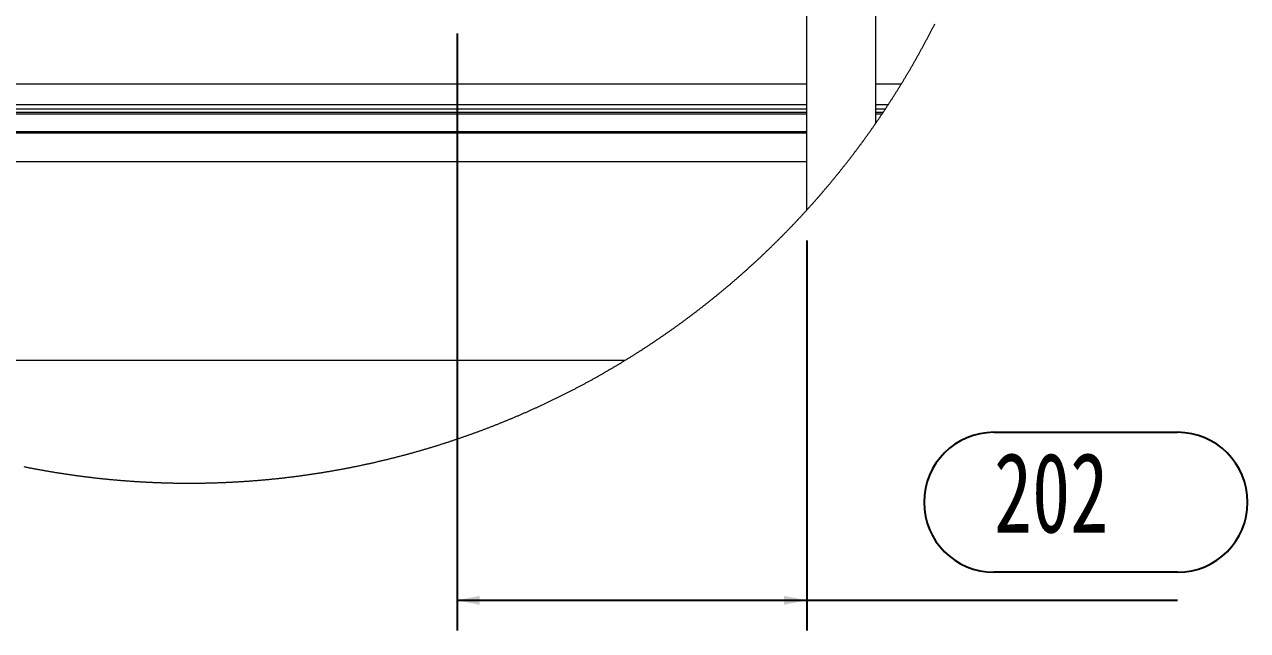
# Model space of a CAD drawing. Header units: millimetres. Extents: x 169 to 14583, y -399 to 10804.
# Drawn here: x 2507 to 3923, y 3633 to 4334 of the extents above; entities that cross this region are included whole.
import ezdxf

# ---------------------------------------------------------------- set-up
doc = ezdxf.new("R2010")
doc.units = ezdxf.units.MM
doc.header["$LTSCALE"] = 35
doc.layers.add('1', color=70, linetype='Continuous')
doc.styles.add('SLDTEXTSTYLE2', font='TXT', dxfattribs={"width": 0.7})
doc.dimstyles.new('SLDDIMSTYLE7', dxfattribs={"dimtxt": 105.988363, "dimasz": 26.25, "dimexe": 0, "dimexo": 0.0625, "dimgap": 26.497091, "dimtad": 1, "dimdec": 0, "dimlfac": 0.5, "dimrnd": 1e-09, "dimzin": 12, "dimdsep": 46, "dimtxsty": 'SLDTEXTSTYLE2', "dimsah": 1, "dimcen": 0.09, "dimadec": 0, "dimazin": 3, "dimtfac": 1, "dimtdec": 3, "dimtofl": 0, "dimtmove": 0, "dimatfit": 3, "dimfxl": 0, "dimfrac": 2, "dimtolj": 1, "dimtzin": 12, "dimarcsym": 0})

# ---------------------------------------------------------------- blocks, each defined once
blk = doc.blocks.new('_D_45')
at = {"layer": '1'}
for p, q in [((3007.6, 4323.5), (3007.6, 3632.6)), ((3412.4, 4084.2), (3412.4, 3632.6)), ((3629.2, 3862), (3841.7, 3862)), ((3841.7, 3700), (3629.2, 3700)), ((3007.6, 3667.6), (3412.4, 3667.6)), ((3412.4, 3667.6), (3841.7, 3667.6))]:
    blk.add_line(p, q, dxfattribs=at)
for centre, start, end in [((3629.2, 3781), 90, 270), ((3841.7, 3781), 270, 90)]:
    blk.add_arc(centre, 81, start, end, dxfattribs=at)
for points in [[(3007.6, 3667.6), (3033.9, 3662.3), (3033.9, 3672.8)], [(3412.4, 3667.6), (3386.2, 3672.8), (3386.2, 3662.3)]]:
    blk.add_solid(points, dxfattribs=at)
at = {"layer": '1', "insert": (3629.2, 3838.6), "char_height": 92.6, "attachment_point": 1, "style": 'SLDTEXTSTYLE2'}
blk.add_mtext('202', dxfattribs=at)

msp = doc.modelspace()

# ---------------------------------------------------------------- linework, layer by layer
at = {"color": 7, "linetype": 'Continuous', "lineweight": 18}
for p, q in [((3412.433, 4119.213), (3412.433, 5419.716)), ((3492.433, 4219.866), (3492.433, 5319.063)), ((1873.164, 4265.465), (3412.433, 4265.465)), ((3492.433, 4265.465), (3522.102, 4265.465)), ((1888.324, 4241.464), (3412.433, 4241.464)), ((1891.608, 4236.465), (3412.433, 4236.465)), ((3492.433, 4241.464), (3506.942, 4241.464)), ((3492.433, 4236.465), (3503.658, 4236.465)), ((1894.267, 4232.464), (3412.433, 4232.464)), ((1895.406, 4230.764), (3412.433, 4230.764)), ((3492.433, 4232.464), (3500.999, 4232.464)), ((3492.433, 4230.764), (3499.86, 4230.764)), ((1909.63, 4210.165), (3412.433, 4210.165)), ((1910.839, 4208.464), (3412.433, 4208.464)), ((1935.446, 4175.464), (3412.433, 4175.464)), ((2192.866, 3945.464), (3202.4, 3945.464))]:
    msp.add_line(p, q, dxfattribs=at)
at = {"color": 7, "linetype": 'Continuous', "lineweight": 18, "flags": 128}
msp.add_lwpolyline([(2506.305, 3822.28), (2507.167, 3822.106), (2508.029, 3821.933), (2508.892, 3821.761), (2509.754, 3821.59), (2510.617, 3821.419), (2511.479, 3821.249), (2512.342, 3821.08), (2513.205, 3820.912), (2514.068, 3820.745), (2514.931, 3820.578), (2515.795, 3820.412), (2516.659, 3820.247), (2517.522, 3820.083), (2518.386, 3819.919), (2519.25, 3819.757), (2520.114, 3819.595), (2520.979, 3819.434), (2521.843, 3819.273), (2522.708, 3819.114), (2523.573, 3818.955), (2524.438, 3818.797), (2525.303, 3818.64), (2526.168, 3818.483), (2527.033, 3818.328), (2527.899, 3818.173), (2528.764, 3818.019), (2529.63, 3817.865), (2530.496, 3817.713), (2531.362, 3817.561), (2532.228, 3817.411), (2533.095, 3817.26), (2533.961, 3817.111), (2534.828, 3816.963), (2535.694, 3816.815), (2536.561, 3816.668), (2537.428, 3816.522), (2538.295, 3816.376), (2539.163, 3816.232), (2540.03, 3816.088), (2540.898, 3815.945), (2541.765, 3815.803), (2542.633, 3815.661), (2543.501, 3815.521), (2544.369, 3815.381), (2545.237, 3815.242), (2546.106, 3815.103), (2546.974, 3814.966), (2547.842, 3814.829), (2548.711, 3814.693), (2549.58, 3814.558), (2550.449, 3814.424), (2551.318, 3814.29), (2552.187, 3814.158), (2553.056, 3814.026), (2553.926, 3813.895), (2554.795, 3813.764), (2555.665, 3813.635), (2556.535, 3813.506), (2557.405, 3813.378), (2558.274, 3813.251), (2559.144, 3813.124), (2560.015, 3812.999), (2560.885, 3812.874), (2561.756, 3812.75), (2562.626, 3812.627), (2563.497, 3812.504), (2564.368, 3812.383), (2565.238, 3812.262), (2566.109, 3812.142), (2566.981, 3812.022), (2567.852, 3811.904), (2568.723, 3811.786), (2569.595, 3811.669), (2570.466, 3811.553), (2571.338, 3811.438), (2572.209, 3811.323), (2573.081, 3811.21), (2573.953, 3811.097), (2574.825, 3810.984), (2575.697, 3810.873), (2576.57, 3810.763), (2577.442, 3810.653), (2578.315, 3810.544), (2579.187, 3810.436), (2580.06, 3810.328), (2580.932, 3810.222), (2581.805, 3810.116), (2582.678, 3810.011), (2583.551, 3809.907), (2584.424, 3809.803), (2585.298, 3809.701), (2586.171, 3809.599), (2587.044, 3809.498), (2587.918, 3809.398), (2588.791, 3809.298), (2589.665, 3809.2), (2590.539, 3809.102), (2591.413, 3809.005), (2592.287, 3808.909), (2593.161, 3808.813), (2594.035, 3808.718), (2594.909, 3808.625), (2595.783, 3808.531), (2596.658, 3808.439), (2597.532, 3808.348), (2598.407, 3808.257), (2599.282, 3808.167), (2600.156, 3808.078), (2601.031, 3807.99), (2601.906, 3807.902), (2602.781, 3807.816), (2603.656, 3807.73), (2604.531, 3807.644), (2605.406, 3807.56), (2606.281, 3807.477), (2607.157, 3807.394), (2608.032, 3807.312), (2608.907, 3807.231), (2609.783, 3807.151), (2610.659, 3807.071), (2611.534, 3806.992), (2612.41, 3806.914), (2613.286, 3806.837), (2614.162, 3806.761), (2615.038, 3806.685), (2615.914, 3806.611), (2616.79, 3806.537), (2617.666, 3806.464), (2618.542, 3806.391), (2619.419, 3806.32), (2620.295, 3806.249), (2621.172, 3806.179), (2622.048, 3806.11), (2622.925, 3806.041), (2623.801, 3805.974), (2624.678, 3805.907), (2625.555, 3805.841), (2626.432, 3805.776), (2627.309, 3805.711), (2628.185, 3805.648), (2629.062, 3805.585), (2629.94, 3805.523), (2630.817, 3805.462), (2631.694, 3805.401), (2632.571, 3805.342), (2633.448, 3805.283), (2634.325, 3805.225), (2635.203, 3805.168), (2636.08, 3805.111), (2636.958, 3805.056), (2637.835, 3805.001), (2638.713, 3804.947), (2639.59, 3804.894), (2640.468, 3804.841), (2641.346, 3804.79), (2642.224, 3804.739), (2643.101, 3804.689), (2643.979, 3804.64), (2644.857, 3804.591), (2645.735, 3804.544), (2646.613, 3804.497), (2647.491, 3804.451), (2648.369, 3804.406), (2649.247, 3804.361), (2650.125, 3804.318), (2651.004, 3804.275), (2651.882, 3804.233), (2652.76, 3804.191), (2653.639, 3804.151), (2654.517, 3804.111), (2655.395, 3804.072), (2656.274, 3804.035), (2657.152, 3803.997), (2658.03, 3803.961), (2658.909, 3803.925), (2659.788, 3803.89), (2660.666, 3803.856), (2661.545, 3803.823), (2662.423, 3803.791), (2663.302, 3803.759), (2664.181, 3803.728), (2665.06, 3803.698), (2665.938, 3803.669), (2666.817, 3803.64), (2667.696, 3803.613), (2668.575, 3803.586), (2669.454, 3803.56), (2670.332, 3803.535), (2671.211, 3803.51), (2672.09, 3803.487), (2672.969, 3803.464), (2673.848, 3803.442), (2674.727, 3803.421), (2675.606, 3803.4), (2676.485, 3803.38), (2677.364, 3803.361), (2678.243, 3803.344), (2679.122, 3803.326), (2680.001, 3803.31), (2680.881, 3803.294), (2681.76, 3803.279), (2682.639, 3803.265), (2683.518, 3803.252), (2684.397, 3803.24), (2685.276, 3803.228), (2686.155, 3803.217), (2687.034, 3803.207), (2687.914, 3803.198), (2688.793, 3803.189), (2689.672, 3803.182), (2690.551, 3803.175), (2691.43, 3803.169), (2692.31, 3803.164), (2693.189, 3803.159), (2694.068, 3803.156), (2694.947, 3803.153), (2695.827, 3803.151), (2696.706, 3803.15), (2697.585, 3803.149), (2698.464, 3803.149), (2699.343, 3803.15), (2700.223, 3803.152), (2701.102, 3803.155), (2701.981, 3803.159), (2702.86, 3803.163), (2703.74, 3803.168), (2704.619, 3803.174), (2705.498, 3803.181), (2706.377, 3803.189), (2707.257, 3803.197), (2708.136, 3803.206), (2709.015, 3803.216), (2709.894, 3803.227), (2710.773, 3803.238), (2711.652, 3803.251), (2712.531, 3803.264), (2713.411, 3803.278), (2714.29, 3803.293), (2715.169, 3803.308), (2716.048, 3803.325), (2716.927, 3803.342), (2717.806, 3803.36), (2718.685, 3803.378), (2719.564, 3803.398), (2720.443, 3803.418), (2721.322, 3803.439), (2722.201, 3803.461), (2723.08, 3803.484), (2723.959, 3803.508), (2724.838, 3803.532), (2725.717, 3803.557), (2726.595, 3803.583), (2727.474, 3803.61), (2728.353, 3803.637), (2729.232, 3803.666), (2730.111, 3803.695), (2730.989, 3803.725), (2731.868, 3803.756), (2732.747, 3803.787), (2733.625, 3803.819), (2734.504, 3803.853), (2735.383, 3803.887), (2736.261, 3803.921), (2737.139, 3803.957), (2738.018, 3803.993), (2738.896, 3804.031), (2739.775, 3804.068), (2740.653, 3804.107), (2741.532, 3804.147), (2742.41, 3804.187), (2743.288, 3804.228), (2744.166, 3804.27), (2745.045, 3804.313), (2745.923, 3804.356), (2746.801, 3804.401), (2747.679, 3804.446), (2748.557, 3804.492), (2749.435, 3804.539), (2750.313, 3804.586), (2751.191, 3804.634), (2752.069, 3804.684), (2752.947, 3804.733), (2753.824, 3804.784), (2754.702, 3804.836), (2755.58, 3804.888), (2756.457, 3804.941), (2757.335, 3804.995), (2758.212, 3805.05), (2759.09, 3805.105), (2759.967, 3805.162), (2760.845, 3805.219), (2761.722, 3805.277), (2762.599, 3805.335), (2763.477, 3805.395), (2764.354, 3805.455), (2765.231, 3805.516), (2766.108, 3805.578), (2766.985, 3805.641), (2767.862, 3805.704), (2768.739, 3805.769), (2769.615, 3805.834), (2770.492, 3805.9), (2771.369, 3805.966), (2772.246, 3806.034), (2773.122, 3806.102), (2773.999, 3806.171), (2774.875, 3806.241), (2775.752, 3806.312), (2776.628, 3806.383), (2777.504, 3806.455), (2778.38, 3806.529), (2779.256, 3806.603), (2780.133, 3806.677), (2781.008, 3806.753), (2781.884, 3806.829), (2782.76, 3806.906), (2783.636, 3806.984), (2784.512, 3807.062), (2785.387, 3807.142), (2786.263, 3807.222), (2787.138, 3807.303), (2788.014, 3807.385), (2788.889, 3807.468), (2789.764, 3807.551), (2790.64, 3807.635), (2791.515, 3807.72), (2792.39, 3807.806), (2793.265, 3807.893), (2794.14, 3807.98), (2795.014, 3808.068), (2795.889, 3808.157), (2796.764, 3808.247), (2797.638, 3808.338), (2798.513, 3808.429), (2799.387, 3808.521), (2800.261, 3808.614), (2801.136, 3808.708), (2802.01, 3808.803), (2802.884, 3808.898), (2803.758, 3808.994), (2804.632, 3809.091), (2805.506, 3809.189), (2806.379, 3809.287), (2807.253, 3809.387), (2808.126, 3809.487), (2809, 3809.588), (2809.873, 3809.69), (2810.746, 3809.792), (2811.62, 3809.895), (2812.493, 3810), (2813.365, 3810.104), (2814.238, 3810.21), (2815.111, 3810.317), (2815.984, 3810.424), (2816.856, 3810.532), (2817.729, 3810.641), (2818.601, 3810.751), (2819.473, 3810.861), (2820.346, 3810.972), (2821.218, 3811.084), (2822.09, 3811.197), (2822.961, 3811.311), (2823.833, 3811.425), (2824.705, 3811.54), (2825.576, 3811.657), (2826.448, 3811.773), (2827.319, 3811.891), (2828.19, 3812.009), (2829.061, 3812.129), (2829.932, 3812.249), (2830.803, 3812.369), (2831.674, 3812.491), (2832.545, 3812.613), (2833.415, 3812.736), (2834.286, 3812.86), (2835.156, 3812.985), (2836.026, 3813.11), (2836.897, 3813.237), (2837.767, 3813.364), (2838.636, 3813.492), (2839.506, 3813.621), (2840.376, 3813.75), (2841.245, 3813.88), (2842.115, 3814.011), (2842.984, 3814.143), (2843.853, 3814.276), (2844.722, 3814.409), (2845.591, 3814.544), (2846.46, 3814.679), (2847.329, 3814.814), (2848.197, 3814.951), (2849.066, 3815.088), (2849.934, 3815.227), (2850.802, 3815.366), (2851.67, 3815.505), (2852.538, 3815.646), (2853.406, 3815.787), (2854.274, 3815.929), (2855.141, 3816.072), (2856.009, 3816.216), (2856.876, 3816.361), (2857.743, 3816.506), (2858.61, 3816.652), (2859.477, 3816.799), (2860.344, 3816.946), (2861.21, 3817.095), (2862.077, 3817.244), (2862.943, 3817.394), (2863.809, 3817.545), (2864.676, 3817.696), (2865.541, 3817.849), (2866.407, 3818.002), (2867.273, 3818.156), (2868.138, 3818.311), (2869.004, 3818.466), (2869.869, 3818.622), (2870.734, 3818.78), (2871.599, 3818.938), (2872.464, 3819.096), (2873.328, 3819.256), (2874.193, 3819.416), (2875.057, 3819.577), (2875.921, 3819.739), (2876.786, 3819.901), (2877.649, 3820.065), (2878.513, 3820.229), (2879.377, 3820.394), (2880.24, 3820.56), (2881.104, 3820.726), (2881.967, 3820.894), (2882.83, 3821.062), (2883.692, 3821.231), (2884.555, 3821.4), (2885.418, 3821.571), (2886.28, 3821.742), (2887.142, 3821.914), (2888.005, 3822.087), (2888.866, 3822.26), (2889.728, 3822.435), (2890.59, 3822.61), (2891.451, 3822.786), (2892.313, 3822.963), (2893.174, 3823.14), (2894.035, 3823.319), (2894.896, 3823.498), (2895.756, 3823.678), (2896.617, 3823.858), (2897.477, 3824.04), (2898.337, 3824.222), (2899.197, 3824.405), (2900.057, 3824.589), (2900.917, 3824.773), (2901.776, 3824.959), (2902.635, 3825.145), (2903.494, 3825.332), (2904.353, 3825.519), (2905.212, 3825.708), (2906.071, 3825.897), (2906.929, 3826.087), (2907.788, 3826.278), (2908.646, 3826.47), (2909.503, 3826.662), (2910.361, 3826.855), (2911.219, 3827.049), (2912.076, 3827.244), (2912.934, 3827.439), (2913.79, 3827.636), (2914.647, 3827.833), (2915.504, 3828.031), (2916.361, 3828.229), (2917.217, 3828.429), (2918.073, 3828.629), (2918.929, 3828.83), (2919.785, 3829.032), (2920.64, 3829.234), (2921.496, 3829.437), (2922.351, 3829.641), (2923.206, 3829.846), (2924.061, 3830.052), (2924.916, 3830.258), (2925.77, 3830.465), (2926.624, 3830.674), (2927.478, 3830.882), (2928.332, 3831.092), (2929.186, 3831.302), (2930.04, 3831.513), (2930.893, 3831.725), (2931.746, 3831.938), (2932.599, 3832.151), (2933.452, 3832.365), (2934.304, 3832.58), (2935.157, 3832.796), (2936.009, 3833.012), (2936.861, 3833.23), (2937.712, 3833.448), (2938.564, 3833.666), (2939.415, 3833.886), (2940.267, 3834.107), (2941.118, 3834.328), (2941.968, 3834.55), (2942.819, 3834.772), (2943.669, 3834.996), (2944.52, 3835.22), (2945.369, 3835.445), (2946.219, 3835.671), (2947.069, 3835.898), (2947.918, 3836.125), (2948.767, 3836.353), (2949.616, 3836.582), (2950.465, 3836.811), (2951.313, 3837.042), (2952.162, 3837.273), (2953.01, 3837.505), (2953.857, 3837.738), (2954.705, 3837.971), (2955.553, 3838.206), (2956.4, 3838.441), (2957.247, 3838.677), (2958.094, 3838.913), (2958.94, 3839.151), (2959.787, 3839.389), (2960.633, 3839.628), (2961.479, 3839.867), (2962.324, 3840.108), (2963.17, 3840.349), (2964.015, 3840.591), (2964.86, 3840.834), (2965.705, 3841.077), (2966.55, 3841.322), (2967.394, 3841.567), (2968.238, 3841.812), (2969.082, 3842.059), (2969.926, 3842.306), (2970.769, 3842.554), (2971.613, 3842.803), (2972.456, 3843.053), (2973.299, 3843.304), (2974.141, 3843.555), (2974.983, 3843.807), (2975.826, 3844.059), (2976.667, 3844.313), (2977.509, 3844.567), (2978.351, 3844.822), (2979.192, 3845.078), (2980.033, 3845.335), (2980.873, 3845.592), (2981.714, 3845.85), (2982.554, 3846.109), (2983.394, 3846.369), (2984.234, 3846.629), (2985.074, 3846.89), (2985.913, 3847.152), (2986.752, 3847.415), (2987.591, 3847.678), (2988.429, 3847.942), (2989.268, 3848.207), (2990.106, 3848.473), (2990.944, 3848.739), (2991.781, 3849.007), (2992.619, 3849.275), (2993.456, 3849.544), (2994.293, 3849.813), (2995.129, 3850.083), (2995.966, 3850.355), (2996.802, 3850.626), (2997.638, 3850.899), (2998.474, 3851.172), (2999.309, 3851.446), (3000.144, 3851.721), (3000.979, 3851.997), (3001.814, 3852.273), (3002.648, 3852.55), (3003.482, 3852.828), (3004.316, 3853.107), (3005.15, 3853.386), (3005.983, 3853.667), (3006.816, 3853.947), (3007.649, 3854.229), (3008.482, 3854.512), (3009.314, 3854.795), (3010.146, 3855.079), (3010.978, 3855.364), (3011.81, 3855.649), (3012.641, 3855.935), (3013.472, 3856.222), (3014.303, 3856.51), (3015.134, 3856.799), (3015.964, 3857.088), (3016.794, 3857.378), (3017.624, 3857.669), (3018.453, 3857.96), (3019.282, 3858.253), (3020.111, 3858.546), (3020.94, 3858.839), (3021.769, 3859.134), (3022.597, 3859.429), (3023.425, 3859.725), (3024.252, 3860.022), (3025.079, 3860.32), (3025.907, 3860.618), (3026.733, 3860.917), (3027.56, 3861.217), (3028.386, 3861.517), (3029.212, 3861.819), (3030.038, 3862.121), (3030.863, 3862.424), (3031.688, 3862.727), (3032.513, 3863.031), (3033.338, 3863.337), (3034.162, 3863.642), (3034.986, 3863.949), (3035.81, 3864.256), (3036.634, 3864.565), (3037.457, 3864.873), (3038.28, 3865.183), (3039.103, 3865.493), (3039.925, 3865.804), (3040.747, 3866.116), (3041.569, 3866.428), (3042.39, 3866.742), (3043.211, 3867.056), (3044.032, 3867.371), (3044.853, 3867.686), (3045.673, 3868.003), (3046.494, 3868.32), (3047.313, 3868.637), (3048.133, 3868.956), (3048.952, 3869.275), (3049.771, 3869.595), (3050.59, 3869.916), (3051.408, 3870.238), (3052.226, 3870.56), (3053.044, 3870.883), (3053.861, 3871.207), (3054.678, 3871.531), (3055.495, 3871.856), (3056.312, 3872.182), (3057.128, 3872.509), (3057.944, 3872.837), (3058.76, 3873.165), (3059.575, 3873.494), (3060.39, 3873.823), (3061.205, 3874.154), (3062.019, 3874.485), (3062.834, 3874.817), (3063.647, 3875.15), (3064.461, 3875.483), (3065.274, 3875.817), (3066.087, 3876.152), (3066.9, 3876.488), (3067.712, 3876.824), (3068.524, 3877.161), (3069.336, 3877.499), (3070.148, 3877.838), (3070.959, 3878.177), (3071.769, 3878.517), (3072.58, 3878.858), (3073.39, 3879.199), (3074.2, 3879.541), (3075.01, 3879.885), (3075.819, 3880.228), (3076.628, 3880.573), (3077.436, 3880.918), (3078.245, 3881.264), (3079.053, 3881.61), (3079.86, 3881.958), (3080.668, 3882.306), (3081.475, 3882.655), (3082.282, 3883.005), (3083.088, 3883.355), (3083.894, 3883.706), (3084.7, 3884.058), (3085.505, 3884.41), (3086.31, 3884.764), (3087.115, 3885.118), (3087.92, 3885.472), (3088.724, 3885.828), (3089.528, 3886.184), (3090.331, 3886.541), (3091.135, 3886.899), (3091.937, 3887.257), (3092.74, 3887.616), (3093.542, 3887.976), (3094.344, 3888.337), (3095.145, 3888.698), (3095.947, 3889.06), (3096.748, 3889.423), (3097.548, 3889.786), (3098.348, 3890.151), (3099.148, 3890.516), (3099.948, 3890.881), (3100.747, 3891.248), (3101.546, 3891.615), (3102.345, 3891.983), (3103.143, 3892.351), (3103.941, 3892.721), (3104.738, 3893.091), (3105.535, 3893.462), (3106.333, 3893.833), (3107.129, 3894.205), (3107.925, 3894.578), (3108.721, 3894.952), (3109.517, 3895.326), (3110.312, 3895.701), (3111.107, 3896.077), (3111.901, 3896.454), (3112.695, 3896.831), (3113.489, 3897.209), (3114.283, 3897.588), (3115.076, 3897.967), (3115.869, 3898.348), (3116.661, 3898.728), (3117.453, 3899.11), (3118.245, 3899.493), (3119.036, 3899.875), (3119.827, 3900.259), (3120.618, 3900.644), (3121.408, 3901.029), (3122.198, 3901.415), (3122.988, 3901.802), (3123.777, 3902.189), (3124.566, 3902.577), (3125.355, 3902.966), (3126.143, 3903.355), (3126.931, 3903.746), (3127.718, 3904.137), (3128.506, 3904.528), (3129.292, 3904.921), (3130.079, 3905.314), (3130.865, 3905.708), (3131.651, 3906.102), (3132.436, 3906.498), (3133.221, 3906.894), (3134.006, 3907.29), (3134.79, 3907.688), (3135.574, 3908.086), (3136.358, 3908.485), (3137.141, 3908.884), (3137.924, 3909.284), (3138.706, 3909.685), (3139.488, 3910.087), (3140.27, 3910.489), (3141.051, 3910.893), (3141.832, 3911.296), (3142.613, 3911.701), (3143.393, 3912.106), (3144.173, 3912.512), (3144.953, 3912.919), (3145.732, 3913.326), (3146.511, 3913.734), (3147.289, 3914.143), (3148.067, 3914.553), (3148.845, 3914.963), (3149.622, 3915.373), (3150.399, 3915.785), (3151.176, 3916.197), (3151.952, 3916.611), (3152.728, 3917.024), (3153.503, 3917.439), (3154.278, 3917.854), (3155.053, 3918.27), (3155.827, 3918.686), (3156.601, 3919.103), (3157.375, 3919.521), (3158.148, 3919.94), (3158.921, 3920.359), (3159.693, 3920.78), (3160.465, 3921.2), (3161.237, 3921.622), (3162.008, 3922.044), (3162.779, 3922.467), (3163.549, 3922.89), (3164.319, 3923.315), (3165.089, 3923.74), (3165.858, 3924.165), (3166.627, 3924.592), (3167.396, 3925.019), (3168.164, 3925.447), (3168.932, 3925.875), (3169.699, 3926.304), (3170.466, 3926.734), (3171.233, 3927.165), (3171.999, 3927.596), (3172.765, 3928.028), (3173.53, 3928.46), (3174.295, 3928.894), (3175.06, 3929.328), (3175.824, 3929.763), (3176.588, 3930.198), (3177.351, 3930.634), (3178.114, 3931.071), (3178.877, 3931.509), (3179.639, 3931.947), (3180.401, 3932.386), (3181.162, 3932.825), (3181.923, 3933.266), (3182.684, 3933.707), (3183.444, 3934.148), (3184.204, 3934.591), (3184.964, 3935.034), (3185.723, 3935.478), (3186.481, 3935.922), (3187.239, 3936.367), (3187.997, 3936.813), (3188.755, 3937.26), (3189.512, 3937.707), (3190.268, 3938.155), (3191.025, 3938.603), (3191.78, 3939.052), (3192.536, 3939.503), (3193.291, 3939.953), (3194.045, 3940.404), (3194.799, 3940.857), (3195.553, 3941.309), (3196.306, 3941.763), (3197.059, 3942.217), (3197.812, 3942.671), (3198.564, 3943.127), (3199.316, 3943.583), (3200.067, 3944.04), (3200.818, 3944.497), (3201.568, 3944.955), (3202.318, 3945.414), (3202.4, 3945.464), (3203.149, 3945.924), (3203.898, 3946.384), (3204.647, 3946.845), (3205.395, 3947.307), (3206.143, 3947.769), (3206.891, 3948.232), (3207.638, 3948.696), (3208.385, 3949.16), (3209.131, 3949.626), (3209.876, 3950.091), (3210.622, 3950.558), (3211.366, 3951.025), (3212.111, 3951.493), (3212.855, 3951.961), (3213.599, 3952.43), (3214.342, 3952.9), (3215.085, 3953.37), (3215.827, 3953.842), (3216.569, 3954.313), (3217.31, 3954.786), (3218.051, 3955.259), (3218.792, 3955.733), (3219.532, 3956.208), (3220.272, 3956.683), (3221.011, 3957.159), (3221.75, 3957.635), (3222.489, 3958.112), (3223.227, 3958.59), (3223.964, 3959.069), (3224.701, 3959.548), (3225.438, 3960.028), (3226.174, 3960.509), (3226.91, 3960.99), (3227.646, 3961.472), (3228.38, 3961.954), (3229.115, 3962.437), (3229.849, 3962.921), (3230.583, 3963.406), (3231.316, 3963.891), (3232.049, 3964.377), (3232.781, 3964.864), (3233.513, 3965.351), (3234.244, 3965.839), (3234.975, 3966.328), (3235.706, 3966.817), (3236.436, 3967.307), (3237.166, 3967.797), (3237.895, 3968.289), (3238.624, 3968.78), (3239.352, 3969.273), (3240.08, 3969.766), (3240.807, 3970.26), (3241.534, 3970.755), (3242.261, 3971.25), (3242.987, 3971.746), (3243.712, 3972.242), (3244.437, 3972.74), (3245.162, 3973.237), (3245.886, 3973.736), (3246.61, 3974.235), (3247.334, 3974.735), (3248.056, 3975.236), (3248.779, 3975.737), (3249.501, 3976.238), (3250.222, 3976.741), (3250.943, 3977.244), (3251.664, 3977.748), (3252.384, 3978.252), (3253.104, 3978.757), (3253.823, 3979.263), (3254.542, 3979.769), (3255.26, 3980.276), (3255.978, 3980.784), (3256.695, 3981.293), (3257.412, 3981.802), (3258.129, 3982.311), (3258.845, 3982.822), (3259.56, 3983.332), (3260.275, 3983.844), (3260.99, 3984.356), (3261.704, 3984.869), (3262.418, 3985.383), (3263.131, 3985.897), (3263.844, 3986.412), (3264.556, 3986.927), (3265.267, 3987.444), (3265.979, 3987.96), (3266.69, 3988.478), (3267.4, 3988.996), (3268.11, 3989.515), (3268.819, 3990.034), (3269.528, 3990.554), (3270.237, 3991.075), (3270.945, 3991.596), (3271.652, 3992.118), (3272.359, 3992.641), (3273.066, 3993.164), (3273.772, 3993.688), (3274.478, 3994.212), (3275.183, 3994.737), (3275.887, 3995.263), (3276.592, 3995.79), (3277.295, 3996.317), (3277.999, 3996.845), (3278.701, 3997.373), (3279.404, 3997.902), (3280.105, 3998.432), (3280.807, 3998.962), (3281.507, 3999.493), (3282.208, 4000.025), (3282.908, 4000.557), (3283.607, 4001.09), (3284.306, 4001.623), (3285.004, 4002.157), (3285.702, 4002.692), (3286.4, 4003.227), (3287.097, 4003.763), (3287.793, 4004.3), (3288.489, 4004.837), (3289.185, 4005.375), (3289.88, 4005.914), (3290.574, 4006.453), (3291.268, 4006.993), (3291.962, 4007.533), (3292.655, 4008.074), (3293.347, 4008.616), (3294.039, 4009.158), (3294.731, 4009.701), (3295.422, 4010.245), (3296.112, 4010.789), (3296.803, 4011.334), (3297.492, 4011.88), (3298.181, 4012.426), (3298.87, 4012.972), (3299.558, 4013.52), (3300.245, 4014.068), (3300.932, 4014.616), (3301.619, 4015.166), (3302.305, 4015.715), (3302.991, 4016.266), (3303.676, 4016.817), (3304.36, 4017.369), (3305.044, 4017.921), (3305.728, 4018.474), (3306.411, 4019.028), (3307.093, 4019.582), (3307.775, 4020.137), (3308.457, 4020.692), (3309.138, 4021.248), (3309.819, 4021.805), (3310.499, 4022.363), (3311.178, 4022.92), (3311.857, 4023.479), (3312.536, 4024.038), (3313.214, 4024.598), (3313.891, 4025.158), (3314.568, 4025.719), (3315.245, 4026.281), (3315.921, 4026.843), (3316.596, 4027.406), (3317.271, 4027.97), (3317.945, 4028.534), (3318.619, 4029.099), (3319.293, 4029.664), (3319.966, 4030.23), (3320.638, 4030.796), (3321.31, 4031.364), (3321.981, 4031.931), (3322.652, 4032.5), (3323.322, 4033.069), (3323.992, 4033.638), (3324.661, 4034.209), (3325.33, 4034.779), (3325.998, 4035.351), (3326.666, 4035.923), (3327.333, 4036.496), (3328, 4037.069), (3328.666, 4037.643), (3329.331, 4038.217), (3329.997, 4038.792), (3330.661, 4039.368), (3331.325, 4039.944), (3331.989, 4040.521), (3332.652, 4041.098), (3333.314, 4041.677), (3333.976, 4042.255), (3334.637, 4042.835), (3335.298, 4043.414), (3335.959, 4043.995), (3336.618, 4044.576), (3337.278, 4045.158), (3337.937, 4045.74), (3338.595, 4046.323), (3339.252, 4046.907), (3339.91, 4047.491), (3340.566, 4048.075), (3341.223, 4048.661), (3341.878, 4049.246), (3342.533, 4049.833), (3343.188, 4050.42), (3343.842, 4051.008), (3344.495, 4051.596), (3345.148, 4052.185), (3345.8, 4052.774), (3346.452, 4053.364), (3347.103, 4053.955), (3347.754, 4054.546), (3348.404, 4055.138), (3349.054, 4055.73), (3349.703, 4056.324), (3350.352, 4056.917), (3351, 4057.511), (3351.647, 4058.106), (3352.294, 4058.701), (3352.941, 4059.297), (3353.587, 4059.894), (3354.232, 4060.491), (3354.877, 4061.089), (3355.521, 4061.687), (3356.165, 4062.286), (3356.808, 4062.886), (3357.451, 4063.485), (3358.093, 4064.086), (3358.734, 4064.687), (3359.375, 4065.289), (3360.016, 4065.892), (3360.656, 4066.495), (3361.295, 4067.098), (3361.934, 4067.702), (3362.572, 4068.307), (3363.21, 4068.912), (3363.847, 4069.518), (3364.484, 4070.125), (3365.119, 4070.732), (3365.755, 4071.339), (3366.39, 4071.948), (3367.024, 4072.556), (3367.658, 4073.166), (3368.291, 4073.776), (3368.924, 4074.386), (3369.556, 4074.997), (3370.188, 4075.609), (3370.819, 4076.221), (3371.449, 4076.834), (3372.079, 4077.447), (3372.709, 4078.061), (3373.337, 4078.676), (3373.966, 4079.291), (3374.593, 4079.907), (3375.221, 4080.523), (3375.847, 4081.14), (3376.473, 4081.757), (3377.099, 4082.375), (3377.724, 4082.994), (3378.348, 4083.613), (3378.972, 4084.232), (3379.595, 4084.853), (3380.218, 4085.473), (3380.84, 4086.095), (3381.461, 4086.716), (3382.082, 4087.339), (3382.702, 4087.962), (3383.322, 4088.586), (3383.941, 4089.21), (3384.56, 4089.835), (3385.178, 4090.46), (3385.796, 4091.086), (3386.413, 4091.712), (3387.029, 4092.339), (3387.645, 4092.967), (3388.26, 4093.595), (3388.875, 4094.224), (3389.489, 4094.853), (3390.102, 4095.482), (3390.715, 4096.113), (3391.328, 4096.744), (3391.94, 4097.375), (3392.551, 4098.007), (3393.162, 4098.64), (3393.772, 4099.273), (3394.381, 4099.907), (3394.99, 4100.541), (3395.598, 4101.176), (3396.206, 4101.811), (3396.813, 4102.447), (3397.42, 4103.083), (3398.026, 4103.72), (3398.632, 4104.358), (3399.236, 4104.996), (3399.841, 4105.635), (3400.444, 4106.274), (3401.047, 4106.914), (3401.65, 4107.554), (3402.252, 4108.195), (3402.853, 4108.836), (3403.454, 4109.478), (3404.054, 4110.121), (3404.654, 4110.764), (3405.253, 4111.407), (3405.852, 4112.051), (3406.45, 4112.696), (3407.047, 4113.341), (3407.644, 4113.987), (3408.24, 4114.633), (3408.835, 4115.28), (3409.43, 4115.928), (3410.024, 4116.575), (3410.618, 4117.224), (3411.211, 4117.873), (3411.804, 4118.522), (3412.396, 4119.172), (3412.433, 4119.213), (3413.024, 4119.864), (3413.615, 4120.515), (3414.205, 4121.167), (3414.795, 4121.819), (3415.384, 4122.472), (3415.972, 4123.125), (3416.56, 4123.779), (3417.147, 4124.433), (3417.734, 4125.088), (3418.32, 4125.744), (3418.905, 4126.4), (3419.49, 4127.056), (3420.074, 4127.714), (3420.658, 4128.371), (3421.241, 4129.029), (3421.823, 4129.688), (3422.405, 4130.347), (3422.986, 4131.007), (3423.567, 4131.667), (3424.147, 4132.328), (3424.726, 4132.989), (3425.305, 4133.651), (3425.883, 4134.313), (3426.461, 4134.976), (3427.038, 4135.64), (3427.614, 4136.304), (3428.19, 4136.968), (3428.766, 4137.633), (3429.34, 4138.299), (3429.914, 4138.964), (3430.487, 4139.631), (3431.06, 4140.298), (3431.632, 4140.966), (3432.204, 4141.634), (3432.775, 4142.303), (3433.345, 4142.972), (3433.915, 4143.641), (3434.484, 4144.312), (3435.053, 4144.982), (3435.62, 4145.653), (3436.188, 4146.325), (3436.754, 4146.998), (3437.32, 4147.67), (3437.886, 4148.343), (3438.451, 4149.017), (3439.015, 4149.692), (3439.579, 4150.366), (3440.142, 4151.042), (3440.704, 4151.718), (3441.266, 4152.394), (3441.827, 4153.071), (3442.387, 4153.748), (3442.947, 4154.426), (3443.507, 4155.104), (3444.065, 4155.783), (3444.623, 4156.463), (3445.181, 4157.143), (3445.738, 4157.823), (3446.294, 4158.504), (3446.85, 4159.185), (3447.404, 4159.868), (3447.959, 4160.55), (3448.513, 4161.233), (3449.066, 4161.916), (3449.618, 4162.6), (3450.17, 4163.285), (3450.721, 4163.97), (3451.272, 4164.655), (3451.822, 4165.341), (3452.371, 4166.028), (3452.92, 4166.715), (3453.468, 4167.402), (3454.015, 4168.09), (3454.562, 4168.779), (3455.109, 4169.468), (3455.654, 4170.157), (3456.199, 4170.847), (3456.744, 4171.537), (3457.287, 4172.228), (3457.83, 4172.92), (3458.373, 4173.612), (3458.915, 4174.304), (3459.456, 4174.997), (3459.997, 4175.69), (3460.536, 4176.385), (3461.076, 4177.079), (3461.615, 4177.774), (3462.152, 4178.469), (3462.69, 4179.165), (3463.227, 4179.861), (3463.763, 4180.558), (3464.298, 4181.256), (3464.833, 4181.953), (3465.368, 4182.652), (3465.901, 4183.35), (3466.434, 4184.05), (3466.967, 4184.749), (3467.498, 4185.45), (3468.029, 4186.15), (3468.56, 4186.852), (3469.089, 4187.553), (3469.619, 4188.256), (3470.147, 4188.958), (3470.675, 4189.661), (3471.202, 4190.365), (3471.729, 4191.069), (3472.255, 4191.774), (3472.78, 4192.479), (3473.305, 4193.184), (3473.829, 4193.89), (3474.352, 4194.597), (3474.875, 4195.304), (3475.397, 4196.011), (3475.919, 4196.719), (3476.439, 4197.427), (3476.959, 4198.136), (3477.479, 4198.846), (3477.998, 4199.555), (3478.516, 4200.266), (3479.034, 4200.976), (3479.551, 4201.688), (3480.067, 4202.399), (3480.582, 4203.111), (3481.097, 4203.824), (3481.612, 4204.537), (3482.126, 4205.251), (3482.639, 4205.965), (3483.151, 4206.679), (3483.663, 4207.394), (3484.174, 4208.11), (3484.684, 4208.826), (3485.194, 4209.542), (3485.703, 4210.259), (3486.212, 4210.976), (3486.72, 4211.694), (3487.227, 4212.412), (3487.733, 4213.131), (3488.239, 4213.85), (3488.744, 4214.569), (3489.249, 4215.289), (3489.753, 4216.01), (3490.256, 4216.731), (3490.759, 4217.452), (3491.261, 4218.174), (3491.762, 4218.896), (3492.263, 4219.619), (3492.433, 4219.866), (3492.933, 4220.589), (3493.432, 4221.313), (3493.93, 4222.038), (3494.428, 4222.762), (3494.925, 4223.487), (3495.422, 4224.213), (3495.917, 4224.939), (3496.413, 4225.666), (3496.907, 4226.393), (3497.401, 4227.12), (3497.894, 4227.848), (3498.386, 4228.577), (3498.878, 4229.305), (3499.369, 4230.035), (3499.86, 4230.764), (3499.86, 4230.764), (3500.35, 4231.495), (3500.839, 4232.225), (3500.999, 4232.464), (3501.487, 4233.196), (3501.975, 4233.927), (3502.462, 4234.659), (3502.948, 4235.392), (3503.433, 4236.125), (3503.658, 4236.465), (3504.143, 4237.198), (3504.627, 4237.932), (3505.11, 4238.667), (3505.593, 4239.402), (3506.075, 4240.137), (3506.556, 4240.873), (3506.942, 4241.464), (3507.422, 4242.201), (3507.902, 4242.938), (3508.381, 4243.676), (3508.859, 4244.413), (3509.336, 4245.152), (3509.813, 4245.89), (3510.289, 4246.63), (3510.764, 4247.369), (3511.239, 4248.109), (3511.713, 4248.85), (3512.186, 4249.591), (3512.659, 4250.332), (3513.131, 4251.074), (3513.602, 4251.816), (3514.073, 4252.559), (3514.543, 4253.302), (3515.012, 4254.046), (3515.481, 4254.789), (3515.949, 4255.534), (3516.416, 4256.279), (3516.883, 4257.024), (3517.349, 4257.769), (3517.814, 4258.515), (3518.279, 4259.262), (3518.742, 4260.009), (3519.206, 4260.756), (3519.668, 4261.504), (3520.13, 4262.252), (3520.591, 4263.001), (3521.052, 4263.75), (3521.512, 4264.499), (3521.97, 4265.249), (3522.102, 4265.465), (3522.561, 4266.215), (3523.018, 4266.966), (3523.475, 4267.717), (3523.931, 4268.469), (3524.387, 4269.221), (3524.842, 4269.973), (3525.296, 4270.726), (3525.749, 4271.479), (3526.202, 4272.233), (3526.654, 4272.987), (3527.105, 4273.742), (3527.556, 4274.497), (3528.006, 4275.252), (3528.455, 4276.008), (3528.904, 4276.764), (3529.352, 4277.52), (3529.799, 4278.277), (3530.246, 4279.035), (3530.692, 4279.792), (3531.137, 4280.551), (3531.582, 4281.309), (3532.025, 4282.068), (3532.469, 4282.828), (3532.911, 4283.587), (3533.353, 4284.348), (3533.794, 4285.108), (3534.234, 4285.869), (3534.674, 4286.631), (3535.113, 4287.392), (3535.551, 4288.155), (3535.989, 4288.917), (3536.426, 4289.68), (3536.862, 4290.444), (3537.297, 4291.208), (3537.732, 4291.972), (3538.166, 4292.736), (3538.599, 4293.501), (3539.032, 4294.267), (3539.464, 4295.032), (3539.896, 4295.799), (3540.326, 4296.565), (3540.756, 4297.332), (3541.185, 4298.099), (3541.614, 4298.867), (3542.042, 4299.635), (3542.469, 4300.404), (3542.895, 4301.173), (3543.321, 4301.942), (3543.746, 4302.712), (3544.171, 4303.482), (3544.594, 4304.252), (3545.017, 4305.023), (3545.439, 4305.794), (3545.861, 4306.566), (3546.282, 4307.338), (3546.702, 4308.11), (3547.121, 4308.883), (3547.54, 4309.656), (3547.958, 4310.43), (3548.375, 4311.203), (3548.792, 4311.978), (3549.208, 4312.752), (3549.623, 4313.527), (3550.038, 4314.303), (3550.451, 4315.078), (3550.864, 4315.855), (3551.277, 4316.631), (3551.688, 4317.408), (3552.099, 4318.185), (3552.51, 4318.963), (3552.919, 4319.741), (3553.328, 4320.519), (3553.736, 4321.298), (3554.144, 4322.077), (3554.55, 4322.857), (3554.956, 4323.637), (3555.362, 4324.417), (3555.766, 4325.198), (3556.17, 4325.979), (3556.573, 4326.76), (3556.976, 4327.542), (3557.377, 4328.324), (3557.779, 4329.106), (3558.179, 4329.889), (3558.578, 4330.672), (3558.977, 4331.456), (3559.376, 4332.24), (3559.773, 4333.024), (3560.17, 4333.809), (3560.566, 4334.593)], dxfattribs=at)

# ---------------------------------------------------------------- dimensions: what is measured, and where the dimension line sits
at = {"layer": '1'}
dim = msp.add_linear_dim(base=(3412.433, 3667.572), p1=(3007.633, 4358.465), p2=(3412.433, 4119.213), dimstyle='SLDDIMSTYLE7', dxfattribs=at)
dim.commit()
dim.dimension.update_dxf_attribs({"geometry": '_D_45', "text_midpoint": (3735.431, 3667.572), "dimtype": 160})

doc.saveas('drawing.dxf')
